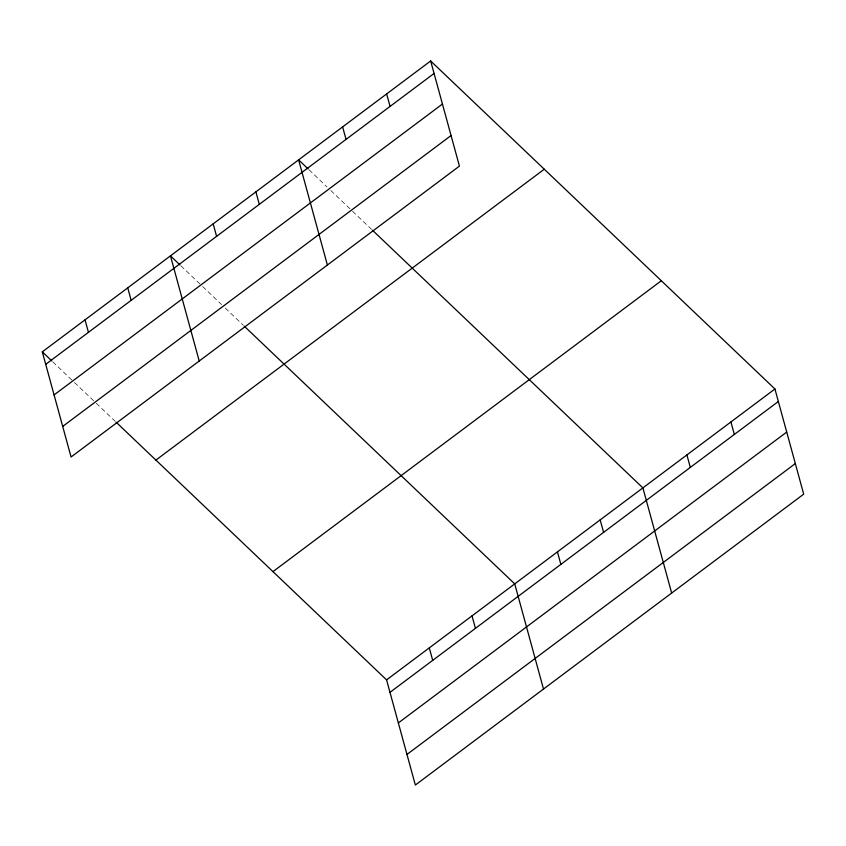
<?xml version="1.0" encoding="UTF-8"?>
<svg xmlns="http://www.w3.org/2000/svg" width="846" height="846" viewBox="0 0 846 846"><rect width="100%" height="100%" fill="white"/><g stroke="black" fill="none" stroke-linecap="round" stroke-linejoin="round"><path stroke-width="0.63" stroke-dasharray="4.23 3.17" d="M309.033 169.792L327.021 186.934M330.807 190.54L351.64 210.379M352.581 211.289L371.521 229.329M180.875 265.781L201.697 285.631M202.649 286.53L221.578 304.571M225.374 308.177L243.362 325.319M52.716 361.771L73.539 381.62M74.49 382.519L95.312 402.368M96.264 403.267L115.204 421.308"/><path stroke-width="1.27" d="M430.656 60.965L459.431 166.123L71.064 457.009L42.3 351.851L430.656 60.965L774.936 388.991L803.7 494.149L415.344 785.035L386.569 679.877L116.145 422.207M45.716 364.34L434.072 73.454M54.081 394.923L442.447 104.037M62.699 426.426L451.066 135.54M155.907 460.097L544.274 169.211M272.962 571.621L661.318 280.745M386.569 679.877L774.936 388.991M389.985 692.356L778.352 401.48M398.35 722.939L786.717 432.063M406.968 754.452L795.335 463.566M308.081 168.883L298.617 159.862L327.391 265.031M372.462 230.228L642.886 487.888L671.661 593.046M179.923 264.883L170.458 255.862L199.222 361.02M244.304 326.218L514.728 583.877L543.502 689.046M42.3 351.851L51.765 360.872M730.912 421.953L734.328 434.442M686.899 454.926L690.315 467.404M600.174 519.888L603.589 532.377M557.451 551.888L560.866 564.367M386.643 93.938L390.059 106.416M342.63 126.9L346.046 139.389M472.015 615.877L475.431 628.367M429.292 647.877L432.708 660.366M255.894 191.862L259.31 204.351M213.181 223.862L216.597 236.351M127.735 287.852L131.151 300.341M85.023 319.851L88.439 332.341"/></g></svg>
